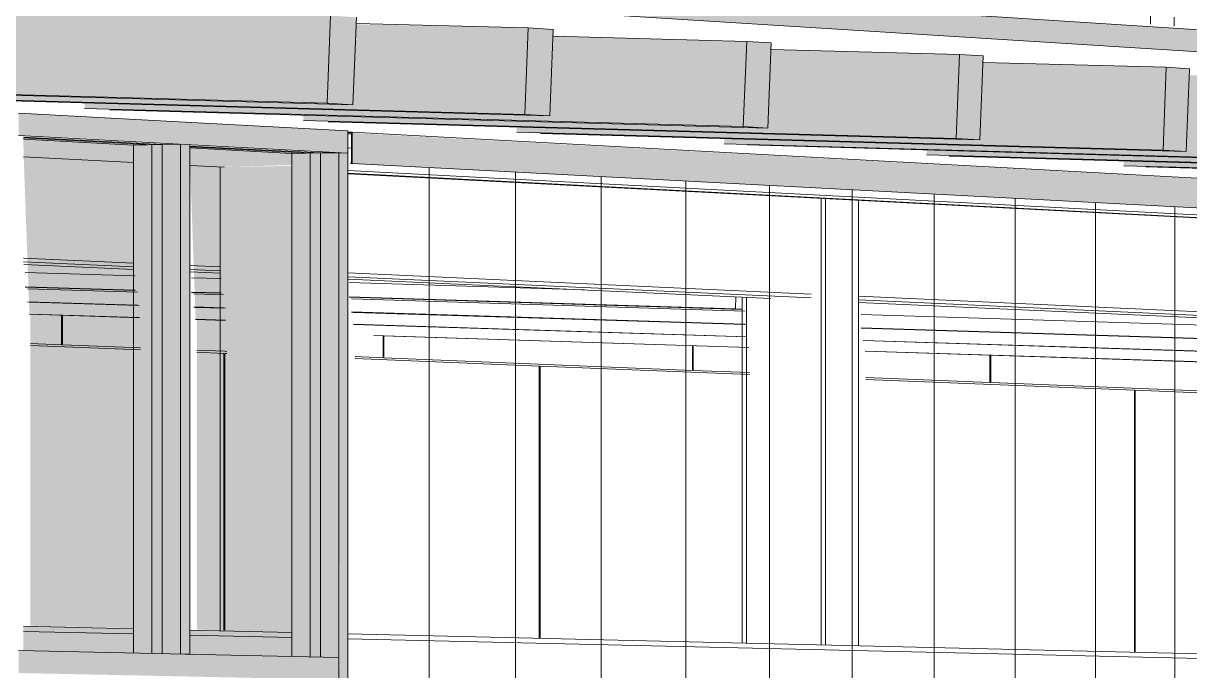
# Model space of a CAD drawing. Header units: inches. Extents: x -2804 to 58974, y -36095 to 66.
# Drawn here: x 58959.94767 to 58959.99024, y 66.01248 to 66.03613 of the extents above; entities that cross this region are included whole.
import ezdxf

# ---------------------------------------------------------------- set-up
doc = ezdxf.new("R2010")
doc.units = ezdxf.units.IN
doc.header["$MEASUREMENT"] = 0
for name, color, linetype, lineweight in [('A-CLNG', 13, 'Continuous', 13), ('A-GLAZ-CURT', 52, 'Continuous', 9), ('A-GLAZ-CWMG', 51, 'Continuous', 9), ('A-ROOF', 132, 'Continuous', 13), ('A-WALL', 113, 'Continuous', 13), ('A-WALL-PATT', 111, 'Continuous', 13), ('L-SITE-WALL', 31, 'Continuous', 13), ('S-BEAM', 12, 'Continuous', 9), ('S-COLS', 52, 'Continuous', 9)]:
    doc.layers.add(name, color=color, linetype=linetype, lineweight=lineweight)

# ---------------------------------------------------------------- blocks, each defined once
blk = doc.blocks.new('FP_51-Looking North East Copy 1')
at = {"layer": 'A-WALL-PATT', "lineweight": 9}
for p, q in [((31214.025206, 66.025469), (31214.025206, 66.024391)), ((31214.025237, 66.02439), (31214.025237, 66.025468)), ((31214.036945, 66.024714), (31214.036945, 66.023913)), ((31214.036975, 66.023912), (31214.036975, 66.024713)), ((31214.025206, 66.024391), (31214.024072, 66.024437)), ((31214.028091, 66.024198), (31214.024072, 66.024361)), ((31214.028091, 66.024274), (31214.025237, 66.02439)), ((31214.031164, 66.024149), (31214.03015, 66.02419)), ((31214.048233, 66.024354), (31214.048233, 66.023454)), ((31214.048262, 66.023453), (31214.048262, 66.024353)), ((31214.031134, 66.024075), (31214.03015, 66.024115)), ((31214.031134, 66.013959), (31214.031134, 66.024075)), ((31214.031242, 66.024145), (31214.031164, 66.024149)), ((31214.031164, 66.024074), (31214.031164, 66.013959)), ((31214.031242, 66.02407), (31214.031164, 66.024074)), ((31214.036945, 66.023913), (31214.035923, 66.023955)), ((31214.042644, 66.023608), (31214.035923, 66.023881)), ((31214.048233, 66.023454), (31214.036975, 66.023912)), ((31214.059096, 66.024011), (31214.059096, 66.023012)), ((31214.059123, 66.023011), (31214.059123, 66.02401)), ((31214.042644, 66.023608), (31214.042644, 66.013689)), ((31214.050314, 66.023297), (31214.042673, 66.023607)), ((31214.042673, 66.023607), (31214.042673, 66.013688)), ((31214.050314, 66.02337), (31214.048262, 66.023453)), ((31214.059096, 66.023012), (31214.05457, 66.023196)), ((31214.064375, 66.022727), (31214.05457, 66.023124)), ((31214.069317, 66.022596), (31214.059123, 66.023011)), ((31214.064375, 66.022727), (31214.064375, 66.013178)), ((31214.069317, 66.022526), (31214.064402, 66.022726)), ((31214.064402, 66.022726), (31214.064402, 66.013177))]:
    blk.add_line(p, q, dxfattribs=at)
blk = doc.blocks.new('FP_70-Looking North East Copy 1')
at = {"layer": 'A-WALL-PATT', "lineweight": 9}
for p, q in [((31214.038627, 66.002673), (31214.038627, 66.030861)), ((31214.041781, 66.002658), (31214.041781, 66.030695)), ((31214.044902, 66.002644), (31214.044902, 66.03053)), ((31214.04799, 65.974434), (31214.04799, 66.030368)), ((31214.051045, 65.974569), (31214.051045, 66.030207)), ((31214.054067, 65.974703), (31214.054067, 66.030048)), ((31214.057058, 65.974836), (31214.057058, 66.02989)), ((31214.060018, 65.974967), (31214.060018, 66.029734)), ((31214.062947, 65.975097), (31214.062947, 66.02958)), ((31214.065846, 65.975225), (31214.065846, 66.029428))]:
    blk.add_line(p, q, dxfattribs=at)
blk = doc.blocks.new('FP_93-Looking North East Copy 1')
at = {"layer": 'A-WALL-PATT', "lineweight": 9}
for p, q in [((31214.064954, 66.036103), (31214.064954, 66.03641)), ((31214.065819, 66.036022), (31214.065819, 66.036353))]:
    blk.add_line(p, q, dxfattribs=at)

msp = doc.modelspace()

# ---------------------------------------------------------------- hatches: boundary and pattern name
at = {"layer": 'A-GLAZ-CURT', "lineweight": 5, "transparency": 33554458}
for points in [[(58959.952739, 66.013109), (58959.952739, 66.031702), (58959.947668, 66.031972), (58959.94767, 66.031898), (58959.951687, 66.031685), (58959.951687, 66.013132)], [(58959.951693, 66.031044), (58959.951687, 66.031685), (58959.94767, 66.031898), (58959.947677, 66.031253), (58959.95046, 66.031108)], [(58959.958519, 66.012982), (58959.958519, 66.031394), (58959.953742, 66.031648), (58959.953745, 66.031576), (58959.957474, 66.031378), (58959.957474, 66.013005), (58959.958412, 66.012984)], [(58959.954856, 66.03088), (58959.954856, 66.030881), (58959.957474, 66.030952), (58959.957474, 66.031378), (58959.953745, 66.031576), (58959.953751, 66.030937), (58959.954855, 66.03088)], [(58959.957474, 66.013005), (58959.957475, 66.030922), (58959.954846, 66.030881), (58959.953756, 66.030938), (58959.953958, 66.025309), (58959.954855, 66.025253), (58959.954836, 66.013942), (58959.953745, 66.013968), (58959.953745, 66.013087), (58959.954836, 66.013063)], [(58959.951947, 66.014031), (58959.951947, 66.025379), (58959.947928, 66.025505), (58959.947928, 66.014125), (58959.950713, 66.01406)], [(58959.955111, 66.013957), (58959.955098, 66.02528), (58959.954007, 66.025314), (58959.954007, 66.013982), (58959.955098, 66.013957)]]:
    msp.add_hatch(color=256, dxfattribs=at).paths.add_polyline_path(points, flags=0)
h = msp.add_hatch(color=256, dxfattribs=at)
h.paths.add_polyline_path([(58959.951687, 66.013132), (58959.951687, 66.014016), (58959.947671, 66.01411), (58959.94767, 66.013221), (58959.950453, 66.01316)], flags=0)
h.paths.add_polyline_path([(58959.951903, 66.025374), (58959.951697, 66.031045), (58959.947681, 66.031254), (58959.947891, 66.025501), (58959.950671, 66.025413)], flags=0)
at = {"layer": 'A-GLAZ-CWMG', "lineweight": 5}
for points in [[(58959.953575, 66.031704), (58959.953575, 66.032522), (58959.947497, 66.032854), (58959.947497, 66.032028), (58959.953408, 66.031713)], [(58959.959511, 66.031388), (58959.959511, 66.032198), (58959.953575, 66.032522), (58959.953575, 66.031704), (58959.959215, 66.031403)], [(58960.016724, 66.028005), (58960.016724, 66.02904), (58959.959666, 66.032125), (58959.959666, 66.031009), (58960.016214, 66.028032)], [(58959.953408, 66.013094), (58959.953408, 66.031704), (58959.952739, 66.031702), (58959.952739, 66.013109), (58959.953071, 66.013102)], [(58959.953741, 66.013087), (58959.953741, 66.031695), (58959.953408, 66.031684), (58959.953408, 66.013094)], [(58959.959184, 66.012967), (58959.959184, 66.031405), (58959.958519, 66.031388), (58959.958519, 66.012982), (58959.95901, 66.012971)], [(58959.959511, 66.012555), (58959.959511, 66.031388), (58959.959184, 66.031387), (58959.959215, 66.012561)], [(58959.953575, 66.012272), (58959.953575, 66.013091), (58959.947497, 66.013205), (58959.947497, 66.012398), (58959.953408, 66.012276)], [(58959.959184, 66.012157), (58959.959184, 66.012967), (58959.953575, 66.013071), (58959.953575, 66.012272), (58959.95901, 66.01216)], [(58959.959511, 66.002686), (58959.959511, 66.012555), (58959.959184, 66.012551), (58959.959215, 66.002688)]]:
    msp.add_hatch(color=256, dxfattribs=at).paths.add_polyline_path(points, flags=0)
at = {"layer": 'A-GLAZ-CWMG'}
msp.add_hatch(color=256, dxfattribs=at).paths.add_polyline_path([(58959.959666, 66.031009), (58959.959666, 66.032155), (58959.959642, 66.032126), (58959.959642, 66.031034)], flags=0)
at = {"layer": 'A-ROOF', "lineweight": 5}
msp.add_hatch(color=256, dxfattribs=at).paths.add_polyline_path([(58960.105877, 66.027838), (58960.105877, 66.02848), (58959.956238, 66.038106), (58959.956238, 66.037247), (58960.103925, 66.02796)], flags=0)
at = {"layer": 'S-BEAM', "lineweight": 5}
for points in [[(58959.958756, 66.033211), (58959.958881, 66.03641), (58959.934978, 66.037028), (58959.934978, 66.033865), (58959.954789, 66.03332)], [(58959.96597, 66.032805), (58959.966094, 66.035964), (58959.959829, 66.036095), (58959.959714, 66.03316), (58959.941688, 66.033655), (58959.941688, 66.033475), (58959.96355, 66.032871)], [(58959.959699, 66.033158), (58959.959824, 66.036351), (58959.958881, 66.03641), (58959.958756, 66.033211), (58959.959162, 66.033188)], [(58959.966891, 66.032753), (58959.967014, 66.035907), (58959.966094, 66.035964), (58959.96597, 66.032805), (58959.966094, 66.032798)], [(58959.973949, 66.032355), (58959.974072, 66.035472), (58959.967021, 66.035655), (58959.966908, 66.032755), (58959.949903, 66.033216), (58959.949903, 66.033022), (58959.972314, 66.032401)], [(58959.974845, 66.032305), (58959.974968, 66.035416), (58959.974072, 66.035472), (58959.973949, 66.032355), (58959.974072, 66.032348)], [(58959.981713, 66.031918), (58959.981835, 66.034992), (58959.974975, 66.035167), (58959.974862, 66.032307), (58959.957894, 66.032758), (58959.957894, 66.032581), (58959.981078, 66.031936)], [(58959.982585, 66.031869), (58959.982706, 66.034939), (58959.981835, 66.034992), (58959.981713, 66.031918), (58959.981835, 66.031911)], [(58959.98927, 66.031493), (58959.98939, 66.034526), (58959.982713, 66.034693), (58959.982602, 66.031871), (58959.965676, 66.032342), (58959.965676, 66.032152), (58959.987656, 66.031538)], [(58959.990119, 66.031445), (58959.990239, 66.034473), (58959.98939, 66.034515), (58959.98927, 66.031493), (58959.989844, 66.03146)], [(58959.996628, 66.031078), (58959.996747, 66.034072), (58959.990246, 66.034231), (58959.990135, 66.031447), (58959.973255, 66.031919), (58959.973255, 66.031734), (58959.994235, 66.031146)], [(58960.003795, 66.030675), (58960.003913, 66.033629), (58959.997581, 66.033781), (58959.997471, 66.031034), (58959.980639, 66.031497), (58959.980639, 66.031327), (58960.003, 66.030697)], [(58960.010778, 66.030282), (58960.010895, 66.033198), (58960.004725, 66.033348), (58960.004617, 66.030631), (58959.987836, 66.031104), (58959.987836, 66.03093), (58960.007393, 66.030377)]]:
    msp.add_hatch(color=256, dxfattribs=at).paths.add_polyline_path(points, flags=0)

# ---------------------------------------------------------------- linework, layer by layer
at = {"layer": 'A-CLNG'}
msp.add_line((58959.959644, 66.031573), (58959.959513, 66.03158), dxfattribs=at)
at = {"layer": 'A-GLAZ-CURT'}
for p, q in [((58959.952739, 66.031702), (58959.947668, 66.031972)), ((58959.947669, 66.031945), (58959.952356, 66.031696)), ((58959.952739, 66.031702), (58959.952356, 66.031696)), ((58959.952356, 66.031696), (58959.952356, 66.013118)), ((58959.952739, 66.013109), (58959.952739, 66.031702)), ((58959.958519, 66.031394), (58959.953742, 66.031648)), ((58959.953743, 66.031622), (58959.958139, 66.031388)), ((58959.958519, 66.031394), (58959.958139, 66.031388)), ((58959.958139, 66.031388), (58959.958139, 66.01299)), ((58959.958519, 66.012982), (58959.958519, 66.031394))]:
    msp.add_line(p, q, dxfattribs=at)
at = {"layer": 'A-GLAZ-CWMG'}
for p, q in [((58959.953575, 66.032522), (58959.947497, 66.032854)), ((58959.959511, 66.032198), (58959.953575, 66.032522)), ((58959.953575, 66.031704), (58959.947497, 66.032028)), ((58959.951687, 66.031685), (58959.94767, 66.031898)), ((58959.959511, 66.032198), (58959.959511, 66.031388)), ((58959.959666, 66.032155), (58959.959512, 66.032153)), ((58959.959512, 66.032128), (58959.959591, 66.032129)), ((58959.959591, 66.032129), (58959.959642, 66.03213)), ((58959.959642, 66.03213), (58959.959642, 66.031034)), ((58959.959666, 66.031009), (58959.959666, 66.032155)), ((58960.016724, 66.02904), (58959.959666, 66.032155)), ((58959.951687, 66.031685), (58959.952739, 66.031702)), ((58959.951687, 66.013132), (58959.951687, 66.031685)), ((58959.95275, 66.031702), (58959.953408, 66.031713)), ((58959.953408, 66.031713), (58959.953741, 66.031695)), ((58959.953408, 66.031713), (58959.953408, 66.013094)), ((58959.959511, 66.031388), (58959.953575, 66.031704)), ((58959.953741, 66.031695), (58959.953741, 66.013087)), ((58959.957474, 66.031378), (58959.953745, 66.031576)), ((58959.957474, 66.031378), (58959.958519, 66.031394)), ((58959.957474, 66.013005), (58959.957474, 66.031378)), ((58959.95853, 66.031394), (58959.959184, 66.031405)), ((58959.959184, 66.031405), (58959.959511, 66.031388)), ((58959.959184, 66.012562), (58959.959184, 66.031405)), ((58959.959511, 66.012555), (58959.959511, 66.031388)), ((58959.959642, 66.031034), (58959.959619, 66.031034)), ((58959.959619, 66.031034), (58959.959619, 66.031008)), ((58959.959619, 66.031008), (58959.959666, 66.031009)), ((58959.959666, 66.031006), (58959.959619, 66.031008)), ((58960.016724, 66.028005), (58959.959666, 66.031009)), ((58960.016099, 66.0278), (58959.959513, 66.030754)), ((58960.016099, 66.027708), (58959.959513, 66.030653)), ((58960.015974, 66.027707), (58959.959513, 66.030644)), ((58959.953575, 66.013091), (58959.947497, 66.013224)), ((58959.953741, 66.013087), (58959.953408, 66.013094)), ((58959.959184, 66.012967), (58959.953575, 66.013091)), ((58959.959184, 66.012967), (58959.959184, 66.012157)), ((58959.959184, 66.002688), (58959.959184, 66.012562)), ((58959.959511, 66.002686), (58959.959511, 66.012555))]:
    msp.add_line(p, q, dxfattribs=at)
at = {"layer": 'A-ROOF'}
for p, q in [((58959.956238, 66.038106), (58960.105877, 66.02848)), ((58960.105877, 66.027838), (58959.956238, 66.037247))]:
    msp.add_line(p, q, dxfattribs=at)
at = {"layer": 'A-WALL'}
for p, q in [((58959.959591, 66.032129), (58959.959512, 66.032133)), ((58959.959513, 66.032091), (58959.959645, 66.032084))]:
    msp.add_line(p, q, dxfattribs=at)
at = {"layer": 'S-BEAM'}
for p, q in [((58959.958881, 66.03641), (58959.958756, 66.033211)), ((58959.959699, 66.033158), (58959.959824, 66.036351)), ((58959.95983, 66.036127), (58959.966094, 66.035964)), ((58959.966094, 66.035964), (58959.96597, 66.032805)), ((58959.967014, 66.035907), (58959.966094, 66.035964)), ((58959.966891, 66.032753), (58959.967014, 66.035907)), ((58959.967021, 66.035656), (58959.974072, 66.035472)), ((58959.974072, 66.035472), (58959.973949, 66.032355)), ((58959.974968, 66.035416), (58959.974072, 66.035472)), ((58959.974845, 66.032305), (58959.974968, 66.035416)), ((58959.974975, 66.035173), (58959.981835, 66.034992)), ((58959.981835, 66.034992), (58959.981713, 66.031918)), ((58959.982706, 66.034939), (58959.981835, 66.034992)), ((58959.982585, 66.031869), (58959.982706, 66.034939)), ((58959.982714, 66.034702), (58959.98939, 66.034526)), ((58959.98939, 66.034526), (58959.98927, 66.031493)), ((58959.990239, 66.034473), (58959.98939, 66.034526)), ((58959.990119, 66.031445), (58959.990239, 66.034473)), ((58959.958756, 66.033211), (58959.934978, 66.033865)), ((58959.959699, 66.033158), (58959.935948, 66.033811)), ((58959.96597, 66.032805), (58959.941688, 66.033475)), ((58959.966891, 66.032753), (58959.942639, 66.033423)), ((58959.958756, 66.033211), (58959.959699, 66.033158)), ((58959.973949, 66.032355), (58959.949903, 66.033022)), ((58959.974845, 66.032305), (58959.950824, 66.032971)), ((58959.96597, 66.032805), (58959.966891, 66.032753)), ((58959.981713, 66.031918), (58959.957894, 66.032581)), ((58959.982585, 66.031869), (58959.958792, 66.032532)), ((58959.973949, 66.032355), (58959.974845, 66.032305)), ((58959.98927, 66.031493), (58959.965676, 66.032152)), ((58959.990119, 66.031445), (58959.96655, 66.032104)), ((58959.981713, 66.031918), (58959.982585, 66.031869)), ((58959.996628, 66.031078), (58959.973255, 66.031734)), ((58959.997454, 66.031032), (58959.974106, 66.031687)), ((58959.98927, 66.031493), (58959.990119, 66.031445)), ((58959.951693, 66.031044), (58959.947676, 66.031253)), ((58960.003795, 66.030675), (58959.980639, 66.031327)), ((58960.0046, 66.03063), (58959.981469, 66.031281)), ((58959.954993, 66.030872), (58959.953751, 66.030937)), ((58960.015982, 66.0277), (58959.959521, 66.030637)), ((58960.010778, 66.030282), (58959.987836, 66.03093)), ((58960.011563, 66.030238), (58959.988645, 66.030885)), ((58959.947679, 66.027557), (58959.951696, 66.027373)), ((58959.951696, 66.027231), (58959.947679, 66.027415)), ((58959.951699, 66.027141), (58959.947683, 66.027324)), ((58959.953754, 66.027279), (58959.954845, 66.027229)), ((58959.947738, 66.027025), (58959.951747, 66.026901)), ((58959.954845, 66.027088), (58959.953754, 66.027138)), ((58959.954848, 66.026998), (58959.953757, 66.027048)), ((58959.953802, 66.026838), (58959.95489, 66.026804)), ((58959.959524, 66.027014), (58959.976428, 66.026239)), ((58959.976428, 66.026103), (58959.959524, 66.026874)), ((58959.974954, 66.026084), (58959.959527, 66.026785)), ((58959.951747, 66.026379), (58959.947738, 66.026503)), ((58959.951749, 66.026366), (58959.94774, 66.026491)), ((58959.947821, 66.026436), (58959.951831, 66.026311)), ((58959.95489, 66.026281), (58959.953802, 66.026315)), ((58959.954892, 66.026268), (58959.953804, 66.026302)), ((58959.95956, 66.02666), (58959.968137, 66.026396)), ((58959.951831, 66.025836), (58959.947821, 66.025962)), ((58959.951833, 66.025826), (58959.947822, 66.025951)), ((58959.94789, 66.025945), (58959.951901, 66.025819)), ((58959.953886, 66.026247), (58959.954976, 66.026213)), ((58959.973661, 66.025697), (58959.95956, 66.026136)), ((58959.973913, 66.025677), (58959.959562, 66.026123)), ((58959.959647, 66.026068), (58959.974003, 66.025621)), ((58959.973678, 66.026142), (58959.973661, 66.025697)), ((58959.978159, 66.02616), (58960.015985, 66.024425)), ((58960.015985, 66.024298), (58959.978159, 66.026024)), ((58960.015828, 66.024225), (58959.978163, 66.025938)), ((58959.951901, 66.025383), (58959.94789, 66.025509)), ((58959.951903, 66.025374), (58959.947891, 66.025501)), ((58959.954976, 66.025737), (58959.953886, 66.025771)), ((58959.954977, 66.025727), (58959.953888, 66.025761)), ((58959.953957, 66.025754), (58959.955047, 66.02572)), ((58959.974003, 66.02514), (58959.959647, 66.025591)), ((58959.974005, 66.02513), (58959.959648, 66.02558)), ((58959.959719, 66.025573), (58959.974081, 66.025123)), ((58959.973661, 66.025697), (58959.973911, 66.025686)), ((58959.978249, 66.025489), (58960.009402, 66.024519)), ((58959.955047, 66.025283), (58959.953957, 66.025318)), ((58959.955048, 66.025275), (58959.953958, 66.025309)), ((58959.974081, 66.024682), (58959.959719, 66.025136)), ((58959.974082, 66.024673), (58959.959721, 66.025127)), ((58959.974146, 66.024293), (58959.960459, 66.024728)), ((58959.974148, 66.024286), (58959.961174, 66.024698)), ((58960.014639, 66.023866), (58959.978249, 66.025007)), ((58960.014891, 66.023847), (58959.97825, 66.024997)), ((58959.978327, 66.02499), (58960.01498, 66.02384)), ((58960.01498, 66.02339), (58959.978327, 66.024548)), ((58960.014982, 66.023381), (58959.978329, 66.024539)), ((58960.015058, 66.022993), (58959.978394, 66.024158)), ((58960.015059, 66.022985), (58959.978396, 66.024151)), ((58959.947671, 66.01411), (58959.951687, 66.014016)), ((58959.953745, 66.013968), (58959.957475, 66.01388)), ((58959.951687, 66.013826), (58959.94767, 66.013919)), ((58959.957474, 66.013691), (58959.953745, 66.013778)), ((58959.959515, 66.013832), (58960.015976, 66.012506)), ((58960.015975, 66.012336), (58959.959515, 66.013644))]:
    msp.add_line(p, q, dxfattribs=at)
at = {"layer": 'S-COLS'}
for p, q in [((58959.954853, 66.013942), (58959.954853, 66.030885)), ((58959.976785, 66.029724), (58959.976785, 66.013427)), ((58959.976945, 66.013423), (58959.976945, 66.029726)), ((58959.978157, 66.029663), (58959.978157, 66.013395)), ((58959.97391, 66.026104), (58959.97391, 66.013495)), ((58959.97407, 66.026106), (58959.97407, 66.013491))]:
    msp.add_line(p, q, dxfattribs=at)

# ---------------------------------------------------------------- block references
at = {"layer": 'A-GLAZ-CURT'}
msp.add_blockref('FP_70-Looking North East Copy 1', (27745.923856, 0), dxfattribs=at)
at = {"layer": 'L-SITE-WALL', "lineweight": 9}
for name in ['FP_93-Looking North East Copy 1', 'FP_51-Looking North East Copy 1']:
    msp.add_blockref(name, (27745.923856, 0), dxfattribs=at)

doc.saveas('drawing.dxf')
